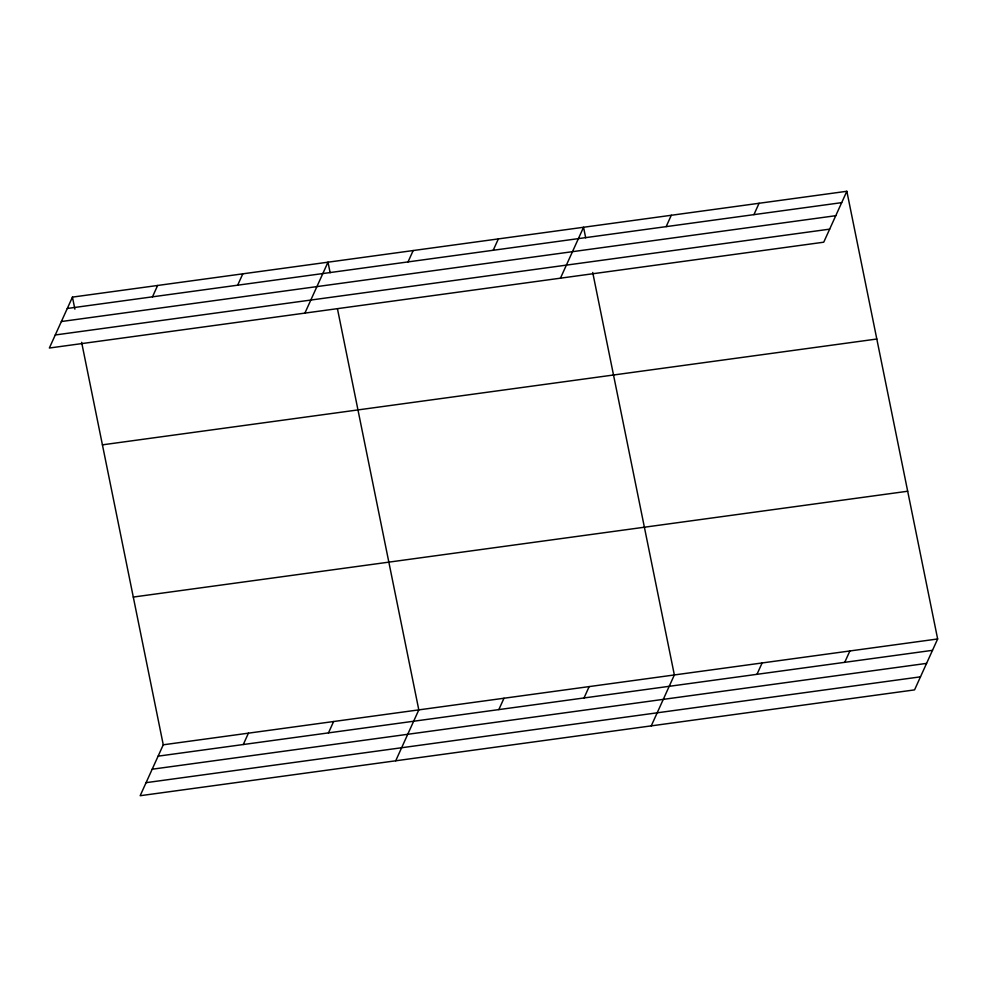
<?xml version="1.0" encoding="UTF-8"?>
<svg xmlns="http://www.w3.org/2000/svg" width="987" height="987" viewBox="0 0 987 987"><rect width="100%" height="100%" fill="white"/><g stroke="black" fill="none" stroke-linecap="round" stroke-linejoin="round"><path stroke-width="1.48" d="M72.446 297.112L49.35 348.029L823.738 242.197L846.846 191.281L72.446 297.112L74.889 309.165M152.479 296.828L157.636 285.465M237.657 285.194L242.814 273.831M304.897 313.101L327.992 262.184L330.139 272.733M81.625 342.329L163.262 744.803L140.154 795.719L914.554 689.888L937.65 638.971L846.846 191.281M408.026 261.913L413.183 250.55M243.283 744.519L248.44 733.156M493.204 250.266L498.361 238.903M328.474 732.885L333.618 721.522M560.456 278.186L583.551 227.269L585.686 237.818M395.713 760.792L418.809 709.875L337.48 308.919M666.151 226.628L671.308 215.265M498.83 709.604L503.987 698.241M753.92 214.635L759.077 203.273M584.02 697.957L589.177 686.594M651.26 725.877L674.355 674.96L592.718 272.486M756.967 674.331L762.124 662.956M844.736 662.326L849.881 650.964M67.289 308.475L841.689 202.643M61.367 321.528L835.767 215.697M55.272 334.975L829.66 229.144M102.414 444.841L876.814 339.022M133.294 597.061L907.682 491.242M163.262 744.803L937.65 638.971M158.105 756.165L932.493 650.334M152.183 769.218L926.571 663.387M146.076 782.666L920.476 676.835"/></g></svg>
